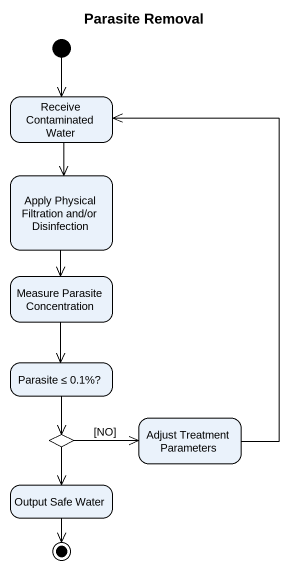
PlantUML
@startuml
title Parasite Removal
hide empty description
state "Receive Contaminated Water" as Receive_Contaminated_Water
state "Apply Physical Filtration and/or Disinfection" as Apply_Physical_Filtration
state "Measure Parasite Concentration" as Measure_Parasite
state "Parasite ≤ 0.1%?" as Parasite_0_1
state "Adjust Treatment Parameters" as Adjust_Treatment_Parameters
state choice1 <<choice>>
state "Output Safe Water" as Output_Safe_Water
[*] --> Receive_Contaminated_Water
Receive_Contaminated_Water --> Apply_Physical_Filtration
Apply_Physical_Filtration --> Measure_Parasite
Measure_Parasite --> Parasite_0_1
Parasite_0_1 --> choice1
Adjust_Treatment_Parameters -up-> Receive_Contaminated_Water
choice1 -right-> Adjust_Treatment_Parameters : [NO]
choice1 --> Output_Safe_Water
Output_Safe_Water --> [*]
@enduml
